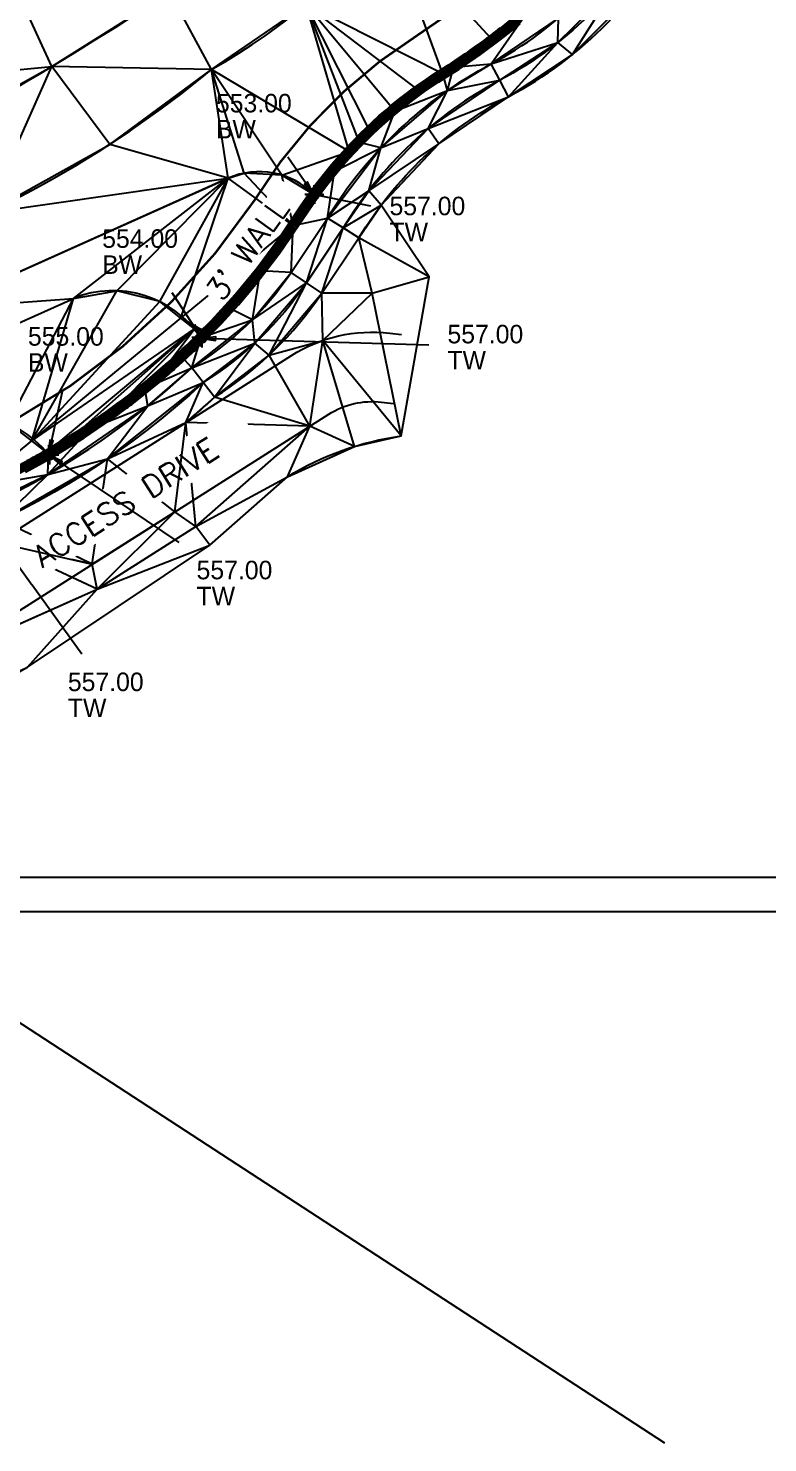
# Model space of a CAD drawing. Header units: inches. Extents: x 2461366 to 2469791, y 7062737 to 7065282.
# Drawn here: x 2467269.9 to 2467429.5, y 7063798.5 to 7064104 of the extents above; entities that cross this region are included whole.
import ezdxf

# ---------------------------------------------------------------- set-up
doc = ezdxf.new("R2010")
doc.units = ezdxf.units.IN
doc.header["$LTSCALE"] = 60
doc.header["$MEASUREMENT"] = 0
doc.linetypes.add('DASHED', pattern=[0.75, 0.5, -0.25])
doc.linetypes.add('DASHED2', pattern=[0.375, 0.25, -0.125])
for name, color, linetype in [('3D', 5, 'Continuous'), ('C-SITE-VOLM', 7, 'Continuous'), ('CONC LABEL', 7, 'Continuous'), ('CONTOURS', 35, 'Continuous'), ('FENCE', 1, 'FENCE'), ('pond access', 7, 'Continuous'), ('PROP TRAIL', 3, 'Continuous'), ('Proposed Ground-C-TINN', 7, 'Continuous'), ('Proposed Ground-C-TINN-BNDY', 7, 'Continuous'), ('VOLLBLS', 7, 'Continuous'), ('WALL', 6, 'Continuous')]:
    doc.layers.add(name, color=color, linetype=linetype)
doc.styles.add('L80', font='simplex', dxfattribs={"height": 4.8})
doc.linetypes.add('FENCE', pattern='A,0.5,-0.1,["X",Standard,S=0.1,R=0,X=-0.05,Y=-0.05],-0.1', length=0.7)

# ---------------------------------------------------------------- blocks, each defined once
blk = doc.blocks.new('*U37')
at = {"layer": 'CONC LABEL', "color": 7, "linetype": 'Continuous'}
for p, q in [((-15.85, 43.31), (-19.85, 43.31)), ((-17.85, 45.31), (-17.85, 41.31)), ((7, 8.8), (-17.85, 43.31))]:
    blk.add_line(p, q, dxfattribs=at)
blk.add_lwpolyline([(-17.85, 43.31), (-16.42, 40.64), (-15.77, 41.11)], close=True, dxfattribs=at)
blk.add_circle((-17.85, 43.31), 1, dxfattribs=at)
at = {"layer": 'CONC LABEL', "color": 7, "char_height": 4, "attachment_point": 4}
for s, insert in [('557.00', (4, 2.8)), ('TW', (4, -2.8))]:
    blk.add_mtext(s, dxfattribs=dict(at, insert=insert))
blk = doc.blocks.new('*U39')
at = {"layer": 'CONC LABEL', "color": 7, "linetype": 'Continuous'}
for p, q in [((11.43, -8.8), (8.46, -22.58)), ((8.46, -20.58), (8.46, -24.58)), ((10.46, -22.58), (6.46, -22.58))]:
    blk.add_line(p, q, dxfattribs=at)
blk.add_lwpolyline([(8.46, -22.58), (9.48, -19.73), (8.7, -19.56)], close=True, dxfattribs=at)
blk.add_circle((8.46, -22.58), 1, dxfattribs=at)
at = {"layer": 'CONC LABEL', "color": 7, "char_height": 4, "attachment_point": 4}
for s, insert in [('555.00', (4, 2.8)), ('BW', (4, -2.8))]:
    blk.add_mtext(s, dxfattribs=dict(at, insert=insert))
blk = doc.blocks.new('*U40')
at = {"layer": 'CONC LABEL', "color": 7, "linetype": 'Continuous'}
for p, q in [((-25.74, 27.63), (-29.74, 27.63)), ((-27.74, 29.63), (-27.74, 25.63)), ((0.25, 8.8), (-27.74, 27.63))]:
    blk.add_line(p, q, dxfattribs=at)
blk.add_lwpolyline([(-27.74, 27.63), (-25.47, 25.63), (-25.03, 26.29)], close=True, dxfattribs=at)
blk.add_circle((-27.74, 27.63), 1, dxfattribs=at)
at = {"layer": 'CONC LABEL', "color": 7, "char_height": 4, "attachment_point": 4}
for s, insert in [('557.00', (4, 2.8)), ('TW', (4, -2.8))]:
    blk.add_mtext(s, dxfattribs=dict(at, insert=insert))
blk = doc.blocks.new('*U41')
at = {"layer": 'CONC LABEL', "color": 7, "linetype": 'Continuous'}
for p, q in [((19.03, -8.8), (25.35, -18.56)), ((25.35, -16.56), (25.35, -20.56)), ((27.35, -18.56), (23.35, -18.56))]:
    blk.add_line(p, q, dxfattribs=at)
blk.add_lwpolyline([(25.35, -18.56), (24.06, -15.83), (23.39, -16.26)], close=True, dxfattribs=at)
blk.add_circle((25.35, -18.56), 1, dxfattribs=at)
at = {"layer": 'CONC LABEL', "color": 7, "char_height": 4, "attachment_point": 4}
for s, insert in [('554.00', (4, 2.8)), ('BW', (4, -2.8))]:
    blk.add_mtext(s, dxfattribs=dict(at, insert=insert))
blk = doc.blocks.new('*U42')
at = {"layer": 'CONC LABEL', "color": 7, "linetype": 'Continuous'}
for p, q in [((-49.03, 3.9), (-49.03, -0.1)), ((-47.03, 1.9), (-51.03, 1.9)), ((0, 0.41), (-49.03, 1.9))]:
    blk.add_line(p, q, dxfattribs=at)
blk.add_lwpolyline([(-49.03, 1.9), (-46.04, 1.41), (-46.02, 2.21)], close=True, dxfattribs=at)
blk.add_circle((-49.03, 1.9), 1, dxfattribs=at)
at = {"layer": 'CONC LABEL', "color": 7, "char_height": 4, "attachment_point": 4}
for s, insert in [('557.00', (4, 2.8)), ('TW', (4, -2.8))]:
    blk.add_mtext(s, dxfattribs=dict(at, insert=insert))
blk = doc.blocks.new('*U43')
at = {"layer": 'CONC LABEL', "color": 7, "linetype": 'Continuous'}
for p, q in [((19.5, -8.8), (25.17, -16.89)), ((25.17, -14.89), (25.17, -18.89)), ((27.17, -16.89), (23.17, -16.89))]:
    blk.add_line(p, q, dxfattribs=at)
blk.add_lwpolyline([(25.17, -16.89), (23.78, -14.2), (23.12, -14.66)], close=True, dxfattribs=at)
blk.add_circle((25.17, -16.89), 1, dxfattribs=at)
at = {"layer": 'CONC LABEL', "color": 7, "char_height": 4, "attachment_point": 4}
for s, insert in [('553.00', (4, 2.8)), ('BW', (4, -2.8))]:
    blk.add_mtext(s, dxfattribs=dict(at, insert=insert))
blk = doc.blocks.new('*U44')
at = {"layer": 'CONC LABEL', "color": 7, "linetype": 'Continuous'}
for p, q in [((-12.16, 7.27, -560), (-12.16, 3.27, -560)), ((-10.16, 5.27, -560), (-14.16, 5.27, -560)), ((0, 2.76, -292.92), (-12.16, 5.27, -560))]:
    blk.add_line(p, q, dxfattribs=at)
at = {"layer": 'CONC LABEL', "color": 7, "linetype": 'Continuous', "extrusion": (-0.978227, 0.202279, 0.046432), "elevation": -13.04}
blk.add_lwpolyline([(-2.7, -560), (-2.68, -557), (-2.72, -557)], close=True, dxfattribs=at)
at = {"layer": 'CONC LABEL', "color": 7, "linetype": 'Continuous'}
blk.add_circle((-12.16, 5.27, -560), 1, dxfattribs=at)
at = {"layer": 'CONC LABEL', "color": 7, "char_height": 4, "attachment_point": 4}
for s, insert in [('557.00', (4, 2.8)), ('TW', (4, -2.8))]:
    blk.add_mtext(s, dxfattribs=dict(at, insert=insert))

msp = doc.modelspace()

# ---------------------------------------------------------------- linework, layer by layer
at = {"layer": '3D'}
for points in [[(2467269.28, 7064008.13, 556.95), (2467272.95, 7064010.11, 556.98), (2467274.74, 7064011.12, 557), (2467281.94, 7064015.5, 557), (2467289.24, 7064020.51, 557), (2467289.62, 7064020.78, 557), (2467289.99, 7064021.06, 557), (2467290.37, 7064021.34, 557), (2467290.74, 7064021.62, 557), (2467291.12, 7064021.89, 557), (2467291.49, 7064022.17, 557), (2467291.86, 7064022.46, 557), (2467292.23, 7064022.74, 557), (2467292.6, 7064023.02, 557), (2467292.97, 7064023.31, 557), (2467293.34, 7064023.59, 557), (2467293.71, 7064023.88, 557), (2467294.07, 7064024.17, 557), (2467294.44, 7064024.46, 557), (2467294.8, 7064024.75, 557), (2467295.17, 7064025.04, 557), (2467295.53, 7064025.33, 557), (2467295.89, 7064025.62, 557), (2467296.26, 7064025.92, 557), (2467296.62, 7064026.21, 557), (2467296.98, 7064026.51, 557), (2467297.33, 7064026.81, 557), (2467297.69, 7064027.1, 557), (2467298.05, 7064027.4, 557), (2467298.41, 7064027.7, 557), (2467298.76, 7064028.01, 557), (2467299.12, 7064028.31, 557), (2467299.47, 7064028.61, 557), (2467299.82, 7064028.92, 557), (2467300.17, 7064029.22, 557), (2467300.52, 7064029.53, 557), (2467300.87, 7064029.84, 557), (2467301.22, 7064030.15, 557), (2467301.57, 7064030.46, 557), (2467301.92, 7064030.77, 557), (2467302.27, 7064031.08, 557), (2467302.61, 7064031.39, 557), (2467302.96, 7064031.71, 557), (2467303.3, 7064032.02, 557), (2467303.64, 7064032.34, 557), (2467303.98, 7064032.65, 557), (2467304.32, 7064032.97, 557), (2467304.66, 7064033.29, 557), (2467305, 7064033.61, 557), (2467305.34, 7064033.93, 557), (2467305.68, 7064034.25, 557), (2467306.01, 7064034.58, 557), (2467306.35, 7064034.9, 557), (2467306.68, 7064035.23, 557), (2467307.02, 7064035.55, 557), (2467307.35, 7064035.88, 557), (2467307.68, 7064036.21, 557), (2467307.77, 7064036.29, 557), (2467311.58, 7064040.21, 556.86), (2467315.26, 7064044.27, 556.73), (2467319.02, 7064048.72, 556.58), (2467324.23, 7064055.48, 556.36), (2467332.38, 7064067.48, 556), (2467333.46, 7064068.93, 556), (2467334.56, 7064070.37, 556), (2467335.69, 7064071.79, 556), (2467336.84, 7064073.18, 556), (2467338.02, 7064074.55, 556), (2467339.22, 7064075.91, 556), (2467340.45, 7064077.24, 556), (2467341.7, 7064078.54, 556), (2467342.98, 7064079.83, 556), (2467344.27, 7064081.09, 556), (2467345.6, 7064082.32, 556), (2467346.94, 7064083.53, 556), (2467348.31, 7064084.72, 556), (2467349.69, 7064085.88, 556), (2467351.1, 7064087.02, 556), (2467352.53, 7064088.13, 556), (2467353.98, 7064089.22, 556), (2467355.45, 7064090.28, 556), (2467356.93, 7064091.31, 556), (2467358.44, 7064092.31, 556), (2467359.92, 7064093.26, 556), (2467362.91, 7064095.17, 556), (2467367.49, 7064098.3, 556), (2467371.77, 7064101.49, 556), (2467374.05, 7064103.3, 556), (2467376.05, 7064104.96, 556)], [(2467330.82, 7064068.73, 553), (2467331.91, 7064070.21, 553), (2467333.03, 7064071.66, 553), (2467334.18, 7064073.1, 553), (2467335.35, 7064074.52, 553), (2467336.55, 7064075.91, 553), (2467337.77, 7064077.28, 553), (2467339.02, 7064078.63, 553), (2467340.29, 7064079.96, 553), (2467341.58, 7064081.26, 553), (2467342.9, 7064082.54, 553), (2467344.25, 7064083.8, 553), (2467345.61, 7064085.03, 553), (2467347, 7064086.24, 553), (2467348.41, 7064087.42, 553), (2467349.84, 7064088.57, 553), (2467351.29, 7064089.7, 553), (2467352.76, 7064090.8, 553), (2467354.25, 7064091.88, 553), (2467355.76, 7064092.93, 553), (2467357.29, 7064093.95, 553), (2467358.83, 7064094.94, 553), (2467358.87, 7064094.96, 553), (2467359.4, 7064095.29, 553), (2467359.94, 7064095.63, 553), (2467360.47, 7064095.97, 553), (2467361.01, 7064096.31, 553), (2467361.54, 7064096.66, 553), (2467362.07, 7064097, 553), (2467362.59, 7064097.35, 553), (2467363.12, 7064097.7, 553), (2467363.65, 7064098.06, 553), (2467364.17, 7064098.42, 553), (2467364.69, 7064098.77, 553), (2467365.21, 7064099.14, 553), (2467365.73, 7064099.5, 553), (2467366.24, 7064099.87, 553), (2467366.76, 7064100.24, 553), (2467367.27, 7064100.61, 553), (2467367.78, 7064100.98, 553), (2467368.29, 7064101.36, 553), (2467368.79, 7064101.74, 553), (2467369.3, 7064102.12, 553), (2467369.8, 7064102.5, 553), (2467370.3, 7064102.89, 553), (2467370.8, 7064103.28, 553), (2467371.3, 7064103.67, 553), (2467371.8, 7064104.06, 553)], [(2467306.6, 7064038.02, 554), (2467309.43, 7064040.85, 553.9), (2467314.54, 7064046.49, 553.7), (2467319.28, 7064052.25, 553.51), (2467323.75, 7064058.24, 553.32), (2467328.66, 7064065.64, 553.1), (2467330.82, 7064068.73, 553)], [(2467273.58, 7064012.78, 555), (2467274.81, 7064013.49, 554.97), (2467276.03, 7064014.21, 554.93), (2467277.25, 7064014.94, 554.9), (2467278.46, 7064015.68, 554.86), (2467279.66, 7064016.43, 554.83), (2467280.86, 7064017.19, 554.8), (2467282.05, 7064017.96, 554.76), (2467283.23, 7064018.75, 554.73), (2467284.4, 7064019.54, 554.69), (2467285.57, 7064020.35, 554.66), (2467286.73, 7064021.16, 554.63), (2467287.88, 7064021.99, 554.59), (2467289.03, 7064022.83, 554.56), (2467290.16, 7064023.68, 554.52), (2467291.29, 7064024.53, 554.49), (2467292.41, 7064025.4, 554.46), (2467293.52, 7064026.28, 554.42), (2467294.63, 7064027.17, 554.39), (2467295.72, 7064028.07, 554.35), (2467296.81, 7064028.98, 554.32), (2467297.89, 7064029.9, 554.29), (2467298.96, 7064030.83, 554.25), (2467300.02, 7064031.77, 554.22), (2467301.07, 7064032.72, 554.18), (2467302.12, 7064033.68, 554.15), (2467303.15, 7064034.65, 554.12), (2467304.18, 7064035.63, 554.08), (2467305.2, 7064036.62, 554.05), (2467306.2, 7064037.62, 554.01), (2467306.6, 7064038.02, 554)], [(2467269.62, 7064010.59, 555.04), (2467270.08, 7064010.83, 555.03), (2467270.54, 7064011.08, 555.03), (2467270.99, 7064011.33, 555.02), (2467271.45, 7064011.58, 555.02), (2467271.91, 7064011.84, 555.02), (2467272.36, 7064012.09, 555.01), (2467272.82, 7064012.35, 555.01), (2467273.27, 7064012.61, 555), (2467273.58, 7064012.78, 555)]]:
    msp.add_polyline3d(points, dxfattribs=at)
at = {"layer": 'C-SITE-VOLM'}
msp.add_lwpolyline([(2466523.71, 7063920.59), (2467563.71, 7063920.59), (2467563.71, 7064650.59), (2466523.71, 7064650.59), (2466523.71, 7063920.59)], dxfattribs=at)
at = {"layer": 'CONTOURS'}
for p, q in [((2467255.68, 7064034.87, 554), (2467279.66, 7064045.64, 554)), ((2467307.22, 7064037.15, 554), (2467307.22, 7064037.15, 554))]:
    msp.add_line(p, q, dxfattribs=at)
for points, elevation in [([(2466875.25, 7064272.92, 0.13065), (2466870.61, 7064253.23, 0.005732), (2466870.71, 7064249.63, 0.222258), (2466890.16, 7064212), (2466915.93, 7064192.14, 0.170361), (2466976.01, 7064182.72, -0.038607), (2466992.23, 7064184.23, -0.329975), (2467068.11, 7064130.73, 0.221052), (2467140.61, 7064055.96, 0.20092), (2467223.78, 7064067.12, 0.025791), (2467300.44, 7064111.73, 0.407271), (2467357.66, 7064275.01, -0.091333), (2467356.3, 7064304.39), (2467362.04, 7064381.03, 0.25865), (2467304.64, 7064519.18, 0.232912), (2467077.83, 7064570.36), (2467058.13, 7064563.01, -0.071063), (2467025.4, 7064555.84, -0.002327), (2467001.73, 7064556.38), (2467001.43, 7064556.38)], 551), ([(2466848.78, 7064281.77, 0.008742), (2466847.4, 7064272.96, 0.058985), (2466848.39, 7064230.4, 0.195792), (2466865.85, 7064200.43), (2466919.16, 7064159.35, 0.131646), (2466943.05, 7064149.4, 0.077132), (2466981.74, 7064150.22, -0.038576), (2466992.88, 7064151.24, -0.333452), (2467036.92, 7064119.95, 0.284455), (2467192.69, 7064008.12, 0.048184), (2467227.71, 7064009.1, -0.356739), (2467232.86, 7064005.81), (2467237.66, 7063996.74, 0.180156), (2467327.11, 7064061.36, -0.116281), (2467359.4, 7064094.11, 0.094233), (2467396.25, 7064127.88, -0.017924), (2467417.15, 7064154.66, 0.068685), (2467430.6, 7064180.78, -0.411868), (2467442.66, 7064187.39, 0.200142), (2467459.35, 7064189.24), (2467483.16, 7064206.57)], 557), ([(2466856.67, 7064280.41, 0.008574), (2466855.35, 7064272.03, 0.058737), (2466856.31, 7064231.53, 0.195792), (2466870.74, 7064206.76), (2466920.75, 7064168.22, 0.133195), (2466944.95, 7064158.23, 0.075662), (2466980.2, 7064159.08, -0.038511), (2466992.7, 7064160.23, -0.331101), (2467045.36, 7064123.07, 0.312926), (2467211.76, 7064016.82, 0.047418), (2467244.24, 7064021.17, -0.281557), (2467274.29, 7064012.01), (2467274.29, 7064012.01, 0.115833), (2467327.11, 7064061.36, -0.116281), (2467359.4, 7064094.11, 0.094233), (2467396.25, 7064127.88, -0.017924), (2467417.15, 7064154.66, 0.029443), (2467423.8, 7064165.41, 0.029443)], 555), ([(2467379.93, 7064109.73, -0.048311), (2467359.4, 7064094.11, 0.095894), (2467331.58, 7064068.08), (2467331.58, 7064068.08, 0.30986), (2467313.02, 7064071.58), (2467250.29, 7064043.42, -0.42056), (2467056.71, 7064126.99, 0.330032), (2466992.47, 7064172.23, 0.038552), (2466978.11, 7064170.9, -0.098697), (2466937.52, 7064171.53, -0.111504), (2466917.53, 7064180.8), (2466875.62, 7064213.1, -0.195792), (2466864.23, 7064232.65, -0.031028), (2466862.62, 7064253.05, -0.130969), (2466868.25, 7064276.79, -0.130969)], 553), ([(2467062.41, 7064128.86, 0.439173), (2467232.73, 7064052.91, 0.095712), (2467309.49, 7064095.07, 0.35989), (2467378.33, 7064277.73, -0.087475)], 552), ([(2467406.76, 7064128.73, -0.157874), (2467371.68, 7064092.73, 0.136394), (2467337.89, 7064060.84), (2467329.94, 7064048.99, -0.106238), (2467307.67, 7064027.47, -0.184358), (2467191.76, 7063980.55), (2467186.7, 7063978.22, -0.108783), (2467169.9, 7063974.52), (2467164.49, 7063974.52), (2467116.96, 7063995.67, -0.03162), (2467097.33, 7064005.94), (2467056.67, 7064027.05)], 559), ([(2467071.04, 7064039.29, 0.384941), (2467078.07, 7064020.44), (2467099.45, 7064009.33, 0.335941), (2467305.23, 7064030.66, 0.107627), (2467326.62, 7064051.22), (2467334.51, 7064062.99, -0.136125), (2467369.82, 7064096.26, 0.157874), (2467403.18, 7064130.5)], 558), ([(2467119.89, 7063985.85), (2467158.69, 7063968.36, 0.030221), (2467164.33, 7063966.21), (2467174.13, 7063963.15, 0.056152), (2467185.12, 7063961.03), (2467198.18, 7063960.01), (2467202.66, 7063962.36, 0.082129), (2467215.67, 7063972.2), (2467217.15, 7063973.75, 0.021277), (2467232.89, 7063976.58), (2467250.11, 7063967.36), (2467284.8, 7063982.82), (2467306.06, 7063996.33), (2467330.66, 7064018.02), (2467333.5, 7064036.56), (2467344.14, 7064046.73), (2467356.44, 7064050.32)], 561), ([(2467157.04, 7063964.71, 0.229785), (2467269.77, 7063966), (2467309.08, 7063992.32), (2467325.83, 7064007.1, -0.10419), (2467350.43, 7064015.91)], 562)]:
    msp.add_lwpolyline(points, format="xyb", dxfattribs=dict(at, elevation=elevation))
at = {"layer": 'CONTOURS', "linetype": 'DASHED2', "ltscale": 0.5, "elevation": 556}
msp.add_lwpolyline([(2467040.67, 7064121.33, 0.284205), (2467192.97, 7064012.11, 0.073484), (2467244.9, 7064016.19, -0.27087), (2467248.83, 7064013.52), (2467256.6, 7064003.28), (2467256.6, 7064003.28, 0.14759), (2467327.11, 7064061.36, -0.116281), (2467359.4, 7064094.11, 0.094233), (2467396.25, 7064127.88, -0.017924)], format="xyb", dxfattribs=at)
at = {"layer": 'CONTOURS'}
for centre, radius, start, end in [((2467289.04, 7064207.91, 554), 133.79, 301.7253, 323.2584), ((2467412.73, 7064009.26, 554), 100.22, 122.1494, 148.6798), ((2467195.63, 7064149.15, 554), 158.1, 314.8948, 326.2666), ((2467288.19, 7064024.35, 554), 22.93, 33.9318, 111.8226)]:
    msp.add_arc(centre, radius, start, end, dxfattribs=at)
at = {"layer": 'pond access'}
for points in [[(2467165.91, 7063993.87), (2467174.16, 7063986.04, 0.304403), (2467249.36, 7063984.15), (2467326.7, 7064033.28, -0.172392), (2467347.92, 7064038.12), (2467350.49, 7064037.82)], [(2467124.26, 7064008.08), (2467165.49, 7063973.8, 0.304403), (2467257.4, 7063971.49), (2467334.75, 7064020.61, -0.172392), (2467346.17, 7064023.22), (2467348.74, 7064022.92)]]:
    msp.add_lwpolyline(points, format="xyb", dxfattribs=at)
at = {"layer": 'PROP TRAIL', "color": 7, "const_width": 0.5}
msp.add_lwpolyline([(2467388.2, 7064133.8, -0.09416), (2467354.11, 7064102.6, 0.115866), (2467318.68, 7064066.74, -0.431064), (2467106.32, 7064031.01), (2467106.32, 7064031.01), (2467051.08, 7064070.13, -0.102443), (2467020.21, 7064103.24, 0.196809), (2466980.58, 7064132.49)], format="xyb", dxfattribs=at)
at = {"layer": 'Proposed Ground-C-TINN'}
for p, q in [((2467369.74, 7064101.82, 553), (2467347.79, 7064126.12, 552)), ((2467359.4, 7064094.11, 553), (2467347.79, 7064126.12, 552)), ((2467274.98, 7064095.73, 551), (2467265.08, 7064117.42, 550)), ((2467384.2, 7064100.87, 559), (2467397.03, 7064113.54, 559)), ((2467387.38, 7064098.29, 560), (2467397.03, 7064113.54, 559)), ((2467274.98, 7064095.73, 551), (2467300.44, 7064111.73, 551)), ((2467309.49, 7064095.07, 552), (2467300.44, 7064111.73, 551)), ((2467387.38, 7064098.29, 560), (2467400.42, 7064111.38, 560)), ((2467309.49, 7064095.07, 552), (2467329.9, 7064109.04, 552)), ((2467349.01, 7064086.03, 553), (2467329.9, 7064109.04, 552)), ((2467359.4, 7064094.11, 553), (2467329.9, 7064109.04, 552)), ((2467341.38, 7064079.28, 553), (2467329.9, 7064109.04, 552)), ((2467354.13, 7064090.57, 554), (2467329.9, 7064109.04, 552)), ((2467343.61, 7064081.83, 553), (2467329.9, 7064109.04, 552)), ((2467339.16, 7064077.32, 554), (2467329.9, 7064109.04, 552)), ((2467361.67, 7064095.55, 553), (2467377.93, 7064107.92, 554)), ((2467369.74, 7064101.82, 553), (2467378.86, 7064108.9, 553)), ((2467369.74, 7064101.82, 553), (2467377.93, 7064107.92, 554)), ((2467369.82, 7064096.26, 558), (2467377.93, 7064107.92, 554)), ((2467369.82, 7064096.26, 558), (2467384.35, 7064106.18, 558)), ((2467384.2, 7064100.87, 559), (2467384.35, 7064106.18, 558)), ((2467359.4, 7064094.11, 553), (2467369.74, 7064101.82, 553)), ((2467361.67, 7064095.55, 553), (2467369.74, 7064101.82, 553)), ((2467369.82, 7064096.26, 558), (2467384.2, 7064100.87, 559)), ((2467371.68, 7064092.73, 559), (2467384.2, 7064100.87, 559)), ((2467373.55, 7064089.19, 560), (2467384.2, 7064100.87, 559)), ((2467373.55, 7064089.19, 560), (2467387.38, 7064098.29, 560)), ((2467387.38, 7064098.29, 560), (2467384.2, 7064100.87, 559)), ((2467223.78, 7064067.12, 551), (2467274.98, 7064095.73, 551)), ((2467230.79, 7064091.42, 550), (2467274.98, 7064095.73, 551)), ((2467260.96, 7064064.1, 552), (2467274.98, 7064095.73, 551)), ((2467287.48, 7064078.89, 552), (2467274.98, 7064095.73, 551)), ((2467309.49, 7064095.07, 552), (2467274.98, 7064095.73, 551)), ((2467287.48, 7064078.89, 552), (2467309.49, 7064095.07, 552)), ((2467339.16, 7064077.32, 554), (2467309.49, 7064095.07, 552)), ((2467324.63, 7064072.27, 553), (2467309.49, 7064095.07, 552)), ((2467316.53, 7064072.68, 553), (2467309.49, 7064095.07, 552)), ((2467313.02, 7064071.58, 553), (2467309.49, 7064095.07, 552)), ((2467359.4, 7064094.11, 553), (2467361.67, 7064095.55, 553)), ((2467360.43, 7064090.56, 558), (2467369.82, 7064096.26, 558)), ((2467360.43, 7064090.56, 558), (2467361.67, 7064095.55, 553)), ((2467361.67, 7064095.55, 553), (2467369.82, 7064096.26, 558)), ((2467371.68, 7064092.73, 559), (2467369.82, 7064096.26, 558)), ((2467349.01, 7064086.03, 553), (2467359.4, 7064094.11, 553)), ((2467354.13, 7064090.57, 554), (2467359.4, 7064094.11, 553)), ((2467356.25, 7064082.34, 559), (2467371.68, 7064092.73, 559)), ((2467360.43, 7064090.56, 558), (2467359.4, 7064094.11, 553)), ((2467360.43, 7064090.56, 558), (2467371.68, 7064092.73, 559)), ((2467373.55, 7064089.19, 560), (2467371.68, 7064092.73, 559)), ((2467346.02, 7064078.14, 558), (2467360.43, 7064090.56, 558)), ((2467349.01, 7064086.03, 553), (2467354.13, 7064090.57, 554)), ((2467349.01, 7064086.03, 553), (2467360.43, 7064090.56, 558)), ((2467356.25, 7064082.34, 559), (2467360.43, 7064090.56, 558)), ((2467356.25, 7064082.34, 559), (2467373.55, 7064089.19, 560)), ((2467358.51, 7064079, 560), (2467373.55, 7064089.19, 560)), ((2467341.38, 7064079.28, 553), (2467349.01, 7064086.03, 553)), ((2467343.61, 7064081.83, 553), (2467349.01, 7064086.03, 553)), ((2467346.02, 7064078.14, 558), (2467349.01, 7064086.03, 553)), ((2467341.38, 7064079.28, 553), (2467343.61, 7064081.83, 553)), ((2467343.39, 7064068.89, 559), (2467356.25, 7064082.34, 559)), ((2467346.02, 7064078.14, 558), (2467356.25, 7064082.34, 559)), ((2467358.51, 7064079, 560), (2467356.25, 7064082.34, 559)), ((2467260.96, 7064064.1, 552), (2467287.48, 7064078.89, 552)), ((2467313.02, 7064071.58, 553), (2467287.48, 7064078.89, 552)), ((2467324.63, 7064072.27, 553), (2467339.16, 7064077.32, 554)), ((2467331.58, 7064068.08, 553), (2467339.16, 7064077.32, 554)), ((2467334.51, 7064062.99, 558), (2467346.02, 7064078.14, 558)), ((2467335.99, 7064073.12, 553), (2467341.38, 7064079.28, 553)), ((2467335.99, 7064073.12, 553), (2467346.02, 7064078.14, 558)), ((2467335.99, 7064073.12, 553), (2467339.16, 7064077.32, 554)), ((2467339.16, 7064077.32, 554), (2467341.38, 7064079.28, 553)), ((2467346.02, 7064078.14, 558), (2467341.38, 7064079.28, 553)), ((2467343.39, 7064068.89, 559), (2467358.51, 7064079, 560)), ((2467343.39, 7064068.89, 559), (2467346.02, 7064078.14, 558)), ((2467346.05, 7064065.78, 560), (2467358.51, 7064079, 560)), ((2467250.29, 7064043.42, 553), (2467313.02, 7064071.58, 553)), ((2467260.96, 7064064.1, 552), (2467313.02, 7064071.58, 553)), ((2467279.66, 7064045.64, 554), (2467313.02, 7064071.58, 553)), ((2467289.05, 7064047.27, 554), (2467313.02, 7064071.58, 553)), ((2467298.29, 7064044.94, 554), (2467313.02, 7064071.58, 553)), ((2467302.84, 7064041.37, 554), (2467313.02, 7064071.58, 553)), ((2467313.02, 7064071.58, 553), (2467316.53, 7064072.68, 553)), ((2467327.11, 7064061.36, 554), (2467313.02, 7064071.58, 553)), ((2467327.11, 7064061.36, 554), (2467316.53, 7064072.68, 553)), ((2467324.63, 7064072.27, 553), (2467316.53, 7064072.68, 553)), ((2467331.58, 7064068.08, 553), (2467324.63, 7064072.27, 553)), ((2467327.11, 7064061.36, 554), (2467324.63, 7064072.27, 553)), ((2467327.11, 7064061.36, 554), (2467335.99, 7064073.12, 553)), ((2467331.58, 7064068.08, 553), (2467335.99, 7064073.12, 553)), ((2467334.51, 7064062.99, 558), (2467335.99, 7064073.12, 553)), ((2467327.11, 7064061.36, 554), (2467331.58, 7064068.08, 553)), ((2467334.51, 7064062.99, 558), (2467343.39, 7064068.89, 559)), ((2467337.89, 7064060.84, 559), (2467343.39, 7064068.89, 559)), ((2467346.05, 7064065.78, 560), (2467343.39, 7064068.89, 559)), ((2467337.89, 7064060.84, 559), (2467346.05, 7064065.78, 560)), ((2467341.26, 7064058.69, 560), (2467346.05, 7064065.78, 560)), ((2467356.44, 7064050.32, 561), (2467346.05, 7064065.78, 560)), ((2467302.84, 7064041.37, 554), (2467327.11, 7064061.36, 554)), ((2467307.94, 7064038.47, 555), (2467327.11, 7064061.36, 554)), ((2467311.22, 7064042.02, 554), (2467327.11, 7064061.36, 554)), ((2467316.78, 7064048.06, 555), (2467327.11, 7064061.36, 554)), ((2467320.01, 7064051.56, 557), (2467327.11, 7064061.36, 554)), ((2467326.62, 7064051.22, 558), (2467334.51, 7064062.99, 558)), ((2467326.62, 7064051.22, 558), (2467327.11, 7064061.36, 554)), ((2467327.11, 7064061.36, 554), (2467334.51, 7064062.99, 558)), ((2467329.94, 7064048.99, 559), (2467334.51, 7064062.99, 558)), ((2467337.89, 7064060.84, 559), (2467334.51, 7064062.99, 558)), ((2467329.94, 7064048.99, 559), (2467337.89, 7064060.84, 559)), ((2467333.26, 7064046.76, 560), (2467337.89, 7064060.84, 559)), ((2467333.26, 7064046.76, 560), (2467341.26, 7064058.69, 560)), ((2467341.26, 7064058.69, 560), (2467337.89, 7064060.84, 559)), ((2467356.44, 7064050.32, 561), (2467341.26, 7064058.69, 560)), ((2467344.14, 7064046.73, 561), (2467341.26, 7064058.69, 560)), ((2467313.25, 7064043.51, 555), (2467320.01, 7064051.56, 557)), ((2467316.78, 7064048.06, 555), (2467320.01, 7064051.56, 557)), ((2467318.29, 7064041.03, 558), (2467320.01, 7064051.56, 557)), ((2467318.29, 7064041.03, 558), (2467326.62, 7064051.22, 558)), ((2467326.62, 7064051.22, 558), (2467320.01, 7064051.56, 557)), ((2467329.94, 7064048.99, 559), (2467326.62, 7064051.22, 558)), ((2467344.14, 7064046.73, 561), (2467356.44, 7064050.32, 561)), ((2467350.43, 7064015.91, 562), (2467356.44, 7064050.32, 561)), ((2467270.65, 7064014.85, 555), (2467289.05, 7064047.27, 554)), ((2467279.66, 7064045.64, 554), (2467289.05, 7064047.27, 554)), ((2467298.29, 7064044.94, 554), (2467289.05, 7064047.27, 554)), ((2467309.56, 7064040, 554), (2467316.78, 7064048.06, 555)), ((2467311.22, 7064042.02, 554), (2467316.78, 7064048.06, 555)), ((2467313.25, 7064043.51, 555), (2467316.78, 7064048.06, 555)), ((2467318.29, 7064041.03, 558), (2467329.94, 7064048.99, 559)), ((2467318.8, 7064035.96, 559), (2467329.94, 7064048.99, 559)), ((2467321.87, 7064033.35, 560), (2467329.94, 7064048.99, 559)), ((2467321.87, 7064033.35, 560), (2467333.26, 7064046.76, 560)), ((2467333.26, 7064046.76, 560), (2467329.94, 7064048.99, 559)), ((2467344.14, 7064046.73, 561), (2467333.26, 7064046.76, 560)), ((2467333.5, 7064036.56, 561), (2467333.26, 7064046.76, 560)), ((2467333.5, 7064036.56, 561), (2467344.14, 7064046.73, 561)), ((2467350.43, 7064015.91, 562), (2467344.14, 7064046.73, 561)), ((2467250.29, 7064043.42, 553), (2467279.66, 7064045.64, 554)), ((2467255.68, 7064034.87, 554), (2467279.66, 7064045.64, 554)), ((2467265.6, 7064018.77, 555), (2467279.66, 7064045.64, 554)), ((2467270.65, 7064014.85, 555), (2467279.66, 7064045.64, 554)), ((2467270.65, 7064014.85, 555), (2467298.29, 7064044.94, 554)), ((2467302.84, 7064041.37, 554), (2467298.29, 7064044.94, 554)), ((2467307.22, 7064037.15, 554), (2467313.25, 7064043.51, 555)), ((2467309.56, 7064040, 554), (2467313.25, 7064043.51, 555)), ((2467318.29, 7064041.03, 558), (2467313.25, 7064043.51, 555)), ((2467270.65, 7064014.85, 555), (2467302.84, 7064041.37, 554)), ((2467305.78, 7064039.07, 554), (2467302.84, 7064041.37, 554)), ((2467307.94, 7064038.47, 555), (2467302.84, 7064041.37, 554)), ((2467305.23, 7064030.66, 558), (2467318.29, 7064041.03, 558)), ((2467307.22, 7064037.15, 554), (2467318.29, 7064041.03, 558)), ((2467307.22, 7064037.15, 554), (2467309.56, 7064040, 554)), ((2467307.94, 7064038.47, 555), (2467311.22, 7064042.02, 554)), ((2467307.94, 7064038.47, 555), (2467309.56, 7064040, 554)), ((2467309.56, 7064040, 554), (2467311.22, 7064042.02, 554)), ((2467318.8, 7064035.96, 559), (2467318.29, 7064041.03, 558)), ((2467270.65, 7064014.85, 555), (2467305.78, 7064039.07, 554)), ((2467273.89, 7064012.34, 555), (2467305.78, 7064039.07, 554)), ((2467278.63, 7064014.98, 555), (2467305.78, 7064039.07, 554)), ((2467288.98, 7064022.07, 555), (2467305.78, 7064039.07, 554)), ((2467298.84, 7064029.83, 555), (2467305.78, 7064039.07, 554)), ((2467298.84, 7064029.83, 555), (2467306.94, 7064037.52, 554)), ((2467302.98, 7064033.08, 557), (2467306.94, 7064037.52, 554)), ((2467302.98, 7064033.08, 557), (2467307, 7064037.45, 554)), ((2467302.98, 7064033.08, 557), (2467307.22, 7064037.15, 554)), ((2467305.23, 7064030.66, 558), (2467307.22, 7064037.15, 554)), ((2467307.94, 7064038.47, 555), (2467305.78, 7064039.07, 554)), ((2467306.94, 7064037.52, 554), (2467305.78, 7064039.07, 554)), ((2467306.94, 7064037.52, 554), (2467307.94, 7064038.47, 555)), ((2467307, 7064037.45, 554), (2467306.94, 7064037.52, 554)), ((2467307, 7064037.45, 554), (2467307.94, 7064038.47, 555)), ((2467307.22, 7064037.15, 554), (2467307, 7064037.45, 554)), ((2467307.22, 7064037.15, 554), (2467307.94, 7064038.47, 555)), ((2467305.23, 7064030.66, 558), (2467318.8, 7064035.96, 559)), ((2467307.67, 7064027.47, 559), (2467318.8, 7064035.96, 559)), ((2467310.12, 7064024.28, 560), (2467318.8, 7064035.96, 559)), ((2467321.87, 7064033.35, 560), (2467318.8, 7064035.96, 559)), ((2467321.87, 7064033.35, 560), (2467333.5, 7064036.56, 561)), ((2467330.66, 7064018.02, 561), (2467333.5, 7064036.56, 561)), ((2467340.3, 7064013.66, 562), (2467333.5, 7064036.56, 561)), ((2467350.43, 7064015.91, 562), (2467333.5, 7064036.56, 561)), ((2467295.03, 7064026.21, 555), (2467302.98, 7064033.08, 557)), ((2467298.84, 7064029.83, 555), (2467302.98, 7064033.08, 557)), ((2467305.23, 7064030.66, 558), (2467302.98, 7064033.08, 557)), ((2467310.12, 7064024.28, 560), (2467321.87, 7064033.35, 560)), ((2467330.66, 7064018.02, 561), (2467321.87, 7064033.35, 560)), ((2467288.98, 7064022.07, 555), (2467298.84, 7064029.83, 555)), ((2467295.03, 7064026.21, 555), (2467305.23, 7064030.66, 558)), ((2467295.03, 7064026.21, 555), (2467298.84, 7064029.83, 555)), ((2467295.69, 7064022.39, 558), (2467305.23, 7064030.66, 558)), ((2467307.67, 7064027.47, 559), (2467305.23, 7064030.66, 558)), ((2467283.23, 7064017.54, 557), (2467295.03, 7064026.21, 555)), ((2467286.99, 7064010.96, 559), (2467307.67, 7064027.47, 559)), ((2467288.98, 7064022.07, 555), (2467295.03, 7064026.21, 555)), ((2467295.69, 7064022.39, 558), (2467295.03, 7064026.21, 555)), ((2467295.69, 7064022.39, 558), (2467307.67, 7064027.47, 559)), ((2467303.94, 7064018.82, 560), (2467307.67, 7064027.47, 559)), ((2467310.12, 7064024.28, 560), (2467307.67, 7064027.47, 559)), ((2467274.12, 7064007.59, 558), (2467295.69, 7064022.39, 558)), ((2467278.63, 7064014.98, 555), (2467288.98, 7064022.07, 555)), ((2467283.23, 7064017.54, 557), (2467295.69, 7064022.39, 558)), ((2467283.23, 7064017.54, 557), (2467288.98, 7064022.07, 555)), ((2467286.99, 7064010.96, 559), (2467295.69, 7064022.39, 558)), ((2467303.94, 7064018.82, 560), (2467310.12, 7064024.28, 560)), ((2467330.66, 7064018.02, 561), (2467310.12, 7064024.28, 560)), ((2467270.65, 7064014.85, 555), (2467265.6, 7064018.77, 555)), ((2467286.99, 7064010.96, 559), (2467303.94, 7064018.82, 560)), ((2467301.51, 7063999.51, 560), (2467303.94, 7064018.82, 560)), ((2467306.06, 7063996.33, 561), (2467303.94, 7064018.82, 560)), ((2467330.66, 7064018.02, 561), (2467303.94, 7064018.82, 560)), ((2467274.12, 7064007.59, 558), (2467283.23, 7064017.54, 557)), ((2467274.29, 7064012.01, 555), (2467283.23, 7064017.54, 557)), ((2467278.63, 7064014.98, 555), (2467283.23, 7064017.54, 557)), ((2467306.06, 7063996.33, 561), (2467330.66, 7064018.02, 561)), ((2467325.83, 7064007.1, 562), (2467330.66, 7064018.02, 561)), ((2467340.3, 7064013.66, 562), (2467330.66, 7064018.02, 561)), ((2467340.3, 7064013.66, 562), (2467350.43, 7064015.91, 562)), ((2467257.35, 7064003.9, 556), (2467270.65, 7064014.85, 555)), ((2467257.35, 7064003.9, 556), (2467273.89, 7064012.34, 555)), ((2467261.27, 7064005.33, 557), (2467273.89, 7064012.34, 555)), ((2467273.89, 7064012.34, 555), (2467270.65, 7064014.85, 555)), ((2467273.89, 7064012.34, 555), (2467278.63, 7064014.98, 555)), ((2467274.24, 7064012.07, 555), (2467273.89, 7064012.34, 555)), ((2467274.24, 7064012.07, 555), (2467278.63, 7064014.98, 555)), ((2467274.29, 7064012.01, 555), (2467278.63, 7064014.98, 555)), ((2467325.83, 7064007.1, 562), (2467340.3, 7064013.66, 562)), ((2467261.27, 7064005.33, 557), (2467274.24, 7064012.07, 555)), ((2467264.06, 7063997.75, 559), (2467286.99, 7064010.96, 559)), ((2467274.12, 7064007.59, 558), (2467274.24, 7064012.07, 555)), ((2467274.12, 7064007.59, 558), (2467274.29, 7064012.01, 555)), ((2467274.12, 7064007.59, 558), (2467286.99, 7064010.96, 559)), ((2467274.29, 7064012.01, 555), (2467274.24, 7064012.07, 555)), ((2467283.7, 7063988.19, 560), (2467286.99, 7064010.96, 559)), ((2467301.51, 7063999.51, 560), (2467286.99, 7064010.96, 559)), ((2467250.55, 7063996.24, 558), (2467274.12, 7064007.59, 558)), ((2467261.27, 7064005.33, 557), (2467274.12, 7064007.59, 558)), ((2467264.06, 7063997.75, 559), (2467274.12, 7064007.59, 558)), ((2467306.06, 7063996.33, 561), (2467325.83, 7064007.1, 562)), ((2467309.08, 7063992.32, 562), (2467325.83, 7064007.1, 562)), ((2467283.7, 7063988.19, 560), (2467264.06, 7063997.75, 559)), ((2467283.7, 7063988.19, 560), (2467301.51, 7063999.51, 560)), ((2467284.8, 7063982.82, 561), (2467301.51, 7063999.51, 560)), ((2467306.06, 7063996.33, 561), (2467301.51, 7063999.51, 560)), ((2467284.8, 7063982.82, 561), (2467306.06, 7063996.33, 561)), ((2467309.08, 7063992.32, 562), (2467306.06, 7063996.33, 561)), ((2467283.7, 7063988.19, 560), (2467263.11, 7063992.89, 560)), ((2467284.8, 7063982.82, 561), (2467263.11, 7063992.89, 560)), ((2467269.77, 7063966, 562), (2467309.08, 7063992.32, 562)), ((2467284.8, 7063982.82, 561), (2467309.08, 7063992.32, 562)), ((2467284.8, 7063982.82, 561), (2467283.7, 7063988.19, 560)), ((2467250.11, 7063967.36, 561), (2467284.8, 7063982.82, 561)), ((2467269.77, 7063966, 562), (2467284.8, 7063982.82, 561))]:
    msp.add_line(p, q, dxfattribs=at)
at = {"layer": 'Proposed Ground-C-TINN-BNDY'}
msp.add_lwpolyline([(2466936.42, 7064105.45), (2466984.85, 7064073.88), (2467013.25, 7064055.36), (2467056.67, 7064027.05), (2467095.87, 7064002.15), (2467119.89, 7063985.85), (2467155.14, 7063962.84), (2467174.24, 7063953.58), (2467200.66, 7063942.18), (2467219.81, 7063941.61), (2467240.44, 7063949.66), (2467269.77, 7063966), (2467309.08, 7063992.32), (2467325.83, 7064007.1), (2467340.3, 7064013.66), (2467350.43, 7064015.91), (2467356.44, 7064050.32), (2467346.05, 7064065.78), (2467358.51, 7064079), (2467373.55, 7064089.19), (2467387.38, 7064098.29), (2467400.42, 7064111.38)], dxfattribs=at)
at = {"layer": 'VOLLBLS'}
msp.add_lwpolyline([(2466520.06, 7063913.18), (2467627.06, 7063913.18), (2467627.06, 7064666.18), (2466520.06, 7064666.18), (2466520.06, 7063913.18)], dxfattribs=at)

# ---------------------------------------------------------------- block references
at = {"layer": 'CONC LABEL', "color": 7}
msp.add_blockref('*U42', (2467356.39, 7064035.09), dxfattribs=at)

# ---------------------------------------------------------------- next in the draw order: wipeouts: each hides what was drawn before it
for points, layer in [([(2467260.93, 7063977.7), (2467319.53, 7064014.91), (2467314.67, 7064022.57), (2467256.07, 7063985.36)], 'pond access'), ([(2467311.48, 7064044.12), (2467329.58, 7064068.24), (2467324.29, 7064071.25), (2467306.59, 7064047.93)], 'WALL')]:
    msp.add_wipeout(points).dxf.layer = layer

# ---------------------------------------------------------------- next in the draw order: linework, layer by layer
at = {"layer": 'CONTOURS', "elevation": 560}
msp.add_lwpolyline([(2467095.87, 7064002.15, 0.031751), (2467116.08, 7063991.69), (2467160.2, 7063972.04, 0.029037), (2467165.63, 7063970), (2467180.7, 7063965.29), (2467187.2, 7063967.09, 0.155726), (2467197.38, 7063973.75), (2467199.94, 7063976.9, 0.091602), (2467263.11, 7063992.89), (2467283.7, 7063988.19), (2467301.51, 7063999.51), (2467303.94, 7064018.82, 0.011491), (2467310.12, 7064024.28, 0.104972), (2467333.26, 7064046.76), (2467341.26, 7064058.69, -0.136683), (2467373.55, 7064089.19, 0.157874), (2467410.35, 7064126.96)], format="xyb", dxfattribs=at)
at = {"layer": 'FENCE', "color": 7}
msp.add_lwpolyline([(2466778.87, 7064279.52), (2466779.51, 7064207.77), (2467407.23, 7063798.47)], dxfattribs=at)
at = {"layer": 'WALL', "color": 6, "const_width": 2}
msp.add_lwpolyline([(2467529.38, 7064240.58, 0.025553), (2467485.23, 7064208.08), (2467459.35, 7064189.24, -0.200142), (2467442.66, 7064187.39, 0.411868), (2467430.6, 7064180.78, -0.068685), (2467417.15, 7064154.66, 0.017924), (2467396.25, 7064127.88, -0.094233), (2467359.4, 7064094.11, 0.116281), (2467327.11, 7064061.36, -0.180156), (2467237.66, 7063996.74)], format="xyb", dxfattribs=at)

# ---------------------------------------------------------------- next in the draw order: block references
at = {"layer": 'CONC LABEL', "color": 7}
for name, p in [('*U43', (2467306.41, 7064084.97)), ('*U44', (2467343.88, 7064062.76, 560)), ('*U41', (2467281.86, 7064055.72)), ('*U39', (2467265.83, 7064034.59)), ('*U40', (2467302.23, 7063984.13)), ('*U37', (2467274.45, 7063959.98))]:
    msp.add_blockref(name, p, dxfattribs=at)

# ---------------------------------------------------------------- next in the draw order: texts
at = {"layer": 'pond access', "linetype": 'DASHED', "style": 'L80'}
msp.add_text("15' ACCESS DRIVE", height=4.8, rotation=32.4201, dxfattribs=at).set_placement((2467261.45, 7063980.02))
at = {"layer": 'WALL', "style": 'L80'}
msp.add_text("3' WALL", height=4.8, rotation=54.3499, dxfattribs=at).set_placement((2467311.83, 7064044.68))

doc.saveas('drawing.dxf')
